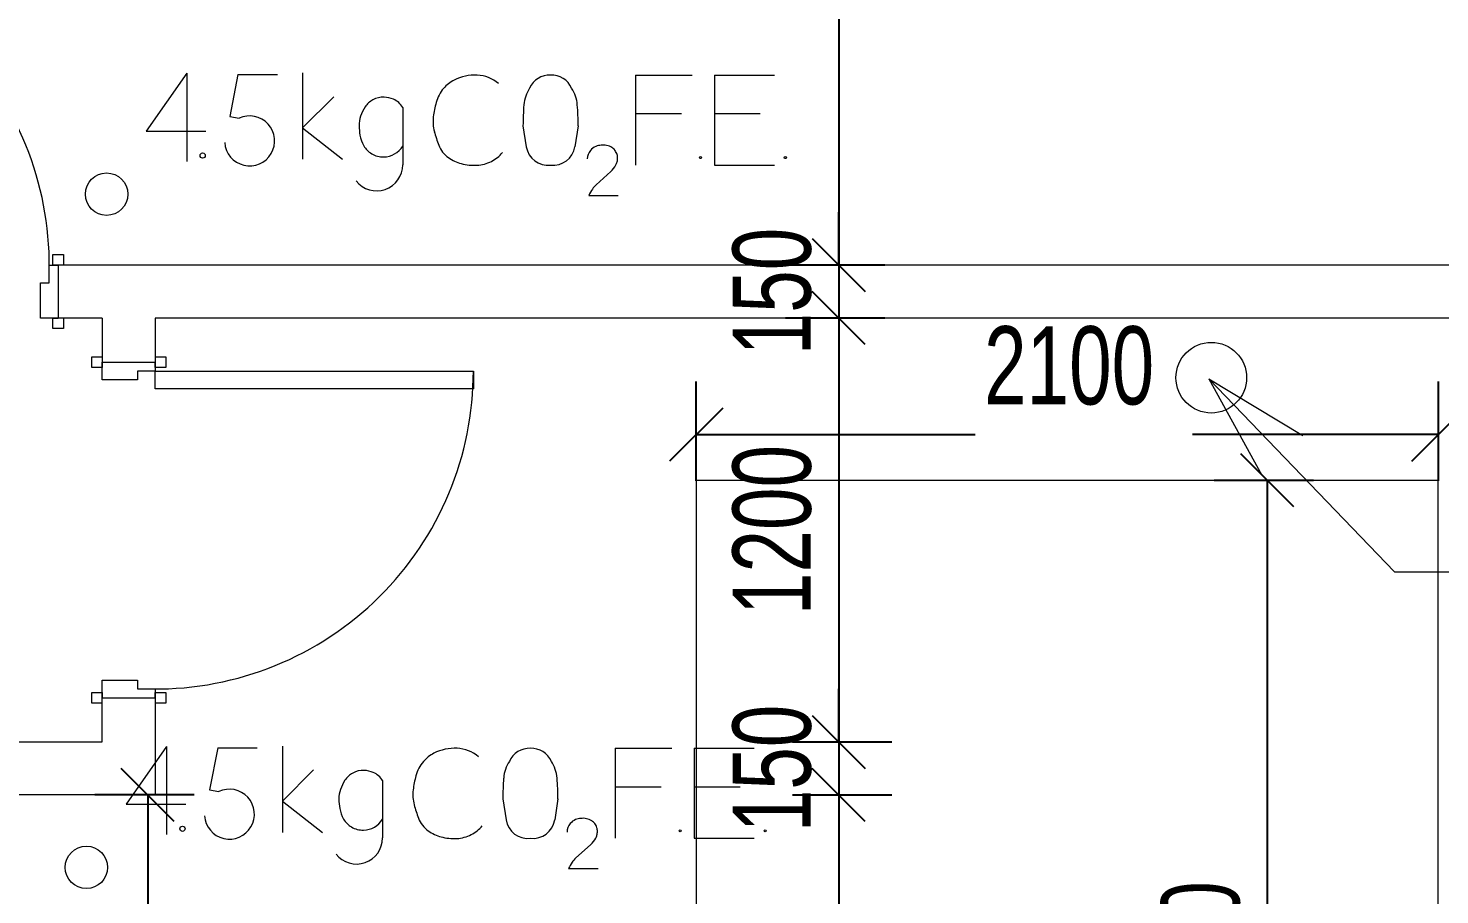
# Model space of a CAD drawing. Header units: millimetres. Extents: x 10569 to 232243, y -25347 to 80743.
# Drawn here: x 214725 to 218719, y 23675 to 26128 of the extents above; entities that cross this region are included whole.
import ezdxf

# ---------------------------------------------------------------- set-up
doc = ezdxf.new("R2010")
doc.units = ezdxf.units.MM
for name, color, linetype, lineweight in [('A-ANNO-DIMS', 211, 'Continuous', 5), ('A-DETL-GENF', 92, 'Continuous', 20), ('A-DETL-THIN', 151, 'Continuous', 9), ('A-DOOR', 31, 'Continuous', 20), ('A-DOOR-FRAM', 31, 'Continuous', 30), ('A-FLOR', 192, 'Continuous', 9), ('A-WALL', 113, 'Continuous', 20), ('G-ANNO-TEXT', 231, 'Continuous', 5)]:
    doc.layers.add(name, color=color, linetype=linetype, lineweight=lineweight)
doc.styles.add('Arial_7', font='arial.ttf', dxfattribs={"width": 0.7, "height": 221.29491})
doc.dimstyles.new('Linear_-_1_5mm_Arial_6', dxfattribs={"dimscale": 304.8, "dimtxt": 225, "dimasz": 0.492126, "dimexe": 0.492126, "dimexo": 0.0625, "dimgap": 0.246063, "dimtad": 1, "dimdec": 0, "dimzin": 0, "dimdsep": 46, "dimtxsty": 'Arial_7', "dimblk1": 'OBLIQUE', "dimblk2": 'OBLIQUE', "dimsah": 1, "dimcen": 0.09, "dimadec": 0, "dimazin": 0, "dimtfac": 1, "dimtdec": 4, "dimtix": 1, "dimtmove": 0, "dimatfit": 3, "dimfxl": 0.492126, "dimfxlon": 1, "dimtvp": 1, "dimtolj": 1, "dimtzin": 0, "dimarcsym": 2})
doc.dimstyles.new('Linear_-_1_5mm_Arial_7', dxfattribs={"dimscale": 304.8, "dimtxt": 225, "dimasz": 0.492126, "dimexe": 0.492126, "dimexo": 0.0625, "dimgap": 0.246063, "dimtad": 1, "dimdec": 0, "dimzin": 0, "dimdsep": 46, "dimtxsty": 'Arial_7', "dimblk1": 'OBLIQUE', "dimblk2": 'OBLIQUE', "dimsah": 1, "dimcen": 0.09, "dimadec": 0, "dimazin": 0, "dimtfac": 1, "dimtdec": 4, "dimtix": 1, "dimtmove": 2, "dimatfit": 3, "dimfxl": 0.492126, "dimfxlon": 1, "dimtvp": 1, "dimtolj": 1, "dimtzin": 0, "dimarcsym": 2})

# ---------------------------------------------------------------- blocks, each defined once
blk = doc.blocks.new('DLN-Single Door__X01_ - _M02a_ 900 x 2450 _WH_-16935525-PART PLAN of TENDER DRAFT G_F')
at = {"layer": 'A-DOOR', "lineweight": 13}
for p, q in [((-450, 975), (-400, 975)), ((-450, 75), (-450, 975)), ((-400, 975), (-400, 75)), ((-490, 105), (-460, 105)), ((-490, 75), (-490, 105)), ((-460, 105), (-460, 75)), ((460, 75), (460, 105)), ((460, 105), (490, 105)), ((490, 105), (490, 75)), ((-460, 75), (-475, 75)), ((-400, 75), (-450, 75)), ((475, 75), (460, 75)), ((-490, -105), (-490, -75)), ((-475, -75), (-460, -75)), ((-460, -75), (-460, -105)), ((460, -105), (460, -75)), ((460, -75), (475, -75)), ((490, -75), (490, -105)), ((-460, -105), (-490, -105)), ((490, -105), (460, -105))]:
    blk.add_line(p, q, dxfattribs=at)
blk.add_arc((-450, 75), 900, 359.5, 90, dxfattribs=at)
at = {"layer": 'A-DOOR-FRAM', "lineweight": 13}
for p, q in [((-475, 75), (-450, 75)), ((-450, 75), (-450, 25)), ((450, 75), (475, 75)), ((450, 25), (450, 75)), ((-450, 25), (-425, 25)), ((-425, 25), (-425, -75)), ((425, 25), (450, 25)), ((425, -75), (425, 25)), ((-425, -75), (-475, -75)), ((475, -75), (425, -75))]:
    blk.add_line(p, q, dxfattribs=at)
blk = doc.blocks.new('DLN_2D- CO2F_E - COFE-19082813-PART PLAN of TENDER DRAFT G_F')
at = {"layer": 'A-DETL-GENF', "lineweight": 15}
for p, q in [((86.7, 335.3), (-27.7, 171.9)), ((86.7, 335.3), (86.7, 86)), ((231.7, 331.8), (208.6, 213)), ((231.7, 331.8), (343.3, 331.8)), ((414.6, 336.5), (414.6, 92.4)), ((1356.6, 330.4), (1516.6, 330.4)), ((1356.6, 330.4), (1356.6, 75.6)), ((1579.7, 330.4), (1749.7, 330.4)), ((1579.7, 330.4), (1579.7, 75.6)), ((414.6, 180.8), (502.8, 268.9)), ((208.6, 213), (234.7, 207.9)), ((698, 238.7), (698, 76.5)), ((1356.6, 221.3), (1486.6, 221.3)), ((1579.7, 221.3), (1709.7, 221.3)), ((-27.7, 171.9), (141, 171.9)), ((414.6, 180.8), (527.7, 92.4)), ((1038.2, 186.8), (1047.6, 127.5)), ((1194.4, 186.8), (1185, 127.5)), ((1245, 20), (1286.7, 57.1)), ((1579.7, 75.6), (1749.7, 75.6)), ((1224.3, -10.2), (1307.9, -10.2))]:
    blk.add_line(p, q, dxfattribs=at)
for centre, radius in [((131.8, 102.5), 7.48), ((1540.3, 96.7), 3), ((1780.6, 96.7), 3), ((-140, -6.8), 60)]:
    blk.add_circle(centre, radius, dxfattribs=at)
for centre, radius, start, end in [((903.2, 196.9), 133.5, 87.6545, 116.6047), ((904.7, 231.4), 98.9, 49.3487, 87.6545), ((1114.2, 267.7), 62.8, 88.1154, 155.8846), ((1118.4, 267.7), 62.8, 24.1154, 91.8846), ((889.7, 227), 100.5, 139.3393, 165.241), ((889.7, 227), 100.5, 117.3794, 139.3393), ((1139.6, 238.4), 99.2, 146.4031, 175.5969), ((1093, 238.4), 99.2, 4.4031, 33.5969), ((689, 176.3), 116.4, 146.781, 161.219), ((643, 206.4), 61.4, 118.4863, 146.781), ((643, 206.4), 61.4, 87.5137, 118.4863), ((642.5, 194.6), 73.2, 66.4863, 87.5137), ((648.8, 209.1), 57.4, 31.0497, 66.4863), ((1084.3, 174.2), 302.2, 164.9644, 172.7557), ((1870.4, 182.1), 832.2, 175.5969, 179.6803), ((362.2, 182.1), 832.2, 0.3197, 4.4031), ((264.8, 143.9), 70.7, 183.8046, 115.1955), ((654.8, 187.9), 80.3, 161.219, 180.781), ((895.4, 198.8), 111.7, 173.0655, 194.7367), ((757.1, 189.3), 182.6, 180.781, 189.219), ((661, 173.7), 85.2, 189.219, 210.781), ((1183.6, 277.9), 410.6, 195.1825, 200.7734), ((643, 163), 64.4, 210.781, 239.219), ((643, 163), 64.4, 271.0549, 328.5853), ((871.4, 159.2), 76.5, 200.5788, 234.8357), ((1108.9, 137.2), 62.1, 189, 276.8019), ((1123.7, 137.2), 62.1, 263.1981, 351), ((1259.5, 92.2), 39.4, 112.8661, 141.0169), ((1259.5, 92.2), 39.4, 90.3809, 112.8661), ((1265.6, 88.1), 44, 77.7176, 98.2824), ((1264.6, 83.8), 48.4, 58.2824, 77.7176), ((1274.5, 99.8), 29.6, 35.7176, 58.2824), ((643, 163), 64.4, 239.219, 271.0549), ((895.1, 194.6), 119.2, 235.3378, 254.6622), ((903.3, 174.7), 99.8, 272.9079, 297.0921), ((903.3, 174.7), 99.8, 297.0921, 320.3091), ((1259.5, 92.2), 39.4, 141.0169, 178.9831), ((1263.6, 91.9), 43.1, 18.2824, 35.7176), ((1193.3, 120.1), 116.8, 337.7231, 342.2769), ((1277.9, 96.6), 28, 357.7176, 18.2824), ((1276.2, 93.6), 29.7, 342.2769, 3.7231), ((624.1, 76.5), 73.8, 218.3959, 0), ((900.4, 215.4), 140.6, 254.7908, 273.2092), ((1227.8, 118.3), 84.9, 313.9551, 330.0449), ((1350.6, -71.3), 140.4, 145.8137, 154.1863), ((1300.9, -37.6), 80.3, 134.1863, 145.8137)]:
    blk.add_arc(centre, radius, start, end, dxfattribs=at)
blk = doc.blocks.new('_Oblique')
at = {"color": 0, "linetype": 'ByBlock', "lineweight": -2}
blk.add_line((-0.5, -0.5), (0.5, 0.5), dxfattribs=at)
blk = doc.blocks.new('DIMBLOCK271-PART PLAN of TENDER DRAFT G_F')
at = {"layer": 'A-ANNO-DIMS', "color": 0, "lineweight": -2, "transparency": 16777216}
for p, q in [((217149.5, 31457.5), (216868.6, 31457.5)), ((217018.6, 31457.5), (217018.6, 25457.5)), ((217149.5, 25457.5), (216868.6, 25457.5))]:
    blk.add_line(p, q, dxfattribs=at)
at = {"layer": 'Defpoints', "color": 0, "transparency": 16777216}
for p in [(217168.6, 31457.5), (217018.6, 25457.5), (217168.6, 25457.5)]:
    blk.add_point(p, dxfattribs=at)
at = {"layer": 'A-ANNO-DIMS', "color": 0, "lineweight": -2, "transparency": 16777216, "xscale": 150, "yscale": 150, "zscale": 150}
for p, rotation in [((217018.6, 31457.5), 90), ((217018.6, 25457.5), 270)]:
    blk.add_blockref('_Oblique', p, dxfattribs=dict(at, rotation=rotation))
at = {"layer": 'A-ANNO-DIMS', "color": 0, "transparency": 16777216, "insert": (216830.6, 28457.5), "char_height": 221.29, "width": 564.923, "attachment_point": 5, "rotation": 90, "style": 'Arial_7'}
blk.add_mtext('\\A1;6000', dxfattribs=at)
blk = doc.blocks.new('DIMBLOCK272-PART PLAN of TENDER DRAFT G_F')
at = {"layer": 'A-ANNO-DIMS', "color": 0, "lineweight": -2, "transparency": 16777216}
for p, q in [((217018.6, 25457.5), (217018.6, 25607.5)), ((217149.5, 25457.5), (216868.6, 25457.5)), ((217018.6, 25457.5), (217018.6, 25307.5)), ((217149.5, 25307.5), (216868.6, 25307.5)), ((217018.6, 25307.5), (217018.6, 25157.5))]:
    blk.add_line(p, q, dxfattribs=at)
at = {"layer": 'Defpoints', "color": 0, "transparency": 16777216}
for p in [(217168.6, 25457.5), (217018.6, 25307.5), (217168.6, 25307.5)]:
    blk.add_point(p, dxfattribs=at)
at = {"layer": 'A-ANNO-DIMS', "color": 0, "lineweight": -2, "transparency": 16777216, "xscale": 150, "yscale": 150, "zscale": 150}
for p, rotation in [((217018.6, 25457.5), 270), ((217018.6, 25307.5), 90)]:
    blk.add_blockref('_Oblique', p, dxfattribs=dict(at, rotation=rotation))
at = {"layer": 'A-ANNO-DIMS', "color": 0, "transparency": 16777216, "insert": (216830.6, 25382.5), "char_height": 221.29, "width": 423.692, "attachment_point": 5, "rotation": 90, "style": 'Arial_7'}
blk.add_mtext('\\A1;150', dxfattribs=at)
blk = doc.blocks.new('DIMBLOCK273-PART PLAN of TENDER DRAFT G_F')
at = {"layer": 'A-ANNO-DIMS', "color": 0, "lineweight": -2, "transparency": 16777216}
for p, q in [((217149.5, 25307.5), (216868.6, 25307.5)), ((217018.6, 25307.5), (217018.6, 24107.5)), ((216887.6, 24107.5), (217168.6, 24107.5))]:
    blk.add_line(p, q, dxfattribs=at)
at = {"layer": 'Defpoints', "color": 0, "transparency": 16777216}
for p in [(217168.6, 25307.5), (216868.6, 24107.5), (217018.6, 24107.5)]:
    blk.add_point(p, dxfattribs=at)
at = {"layer": 'A-ANNO-DIMS', "color": 0, "lineweight": -2, "transparency": 16777216, "xscale": 150, "yscale": 150, "zscale": 150}
for p, rotation in [((217018.6, 25307.5), 90), ((217018.6, 24107.5), 270)]:
    blk.add_blockref('_Oblique', p, dxfattribs=dict(at, rotation=rotation))
at = {"layer": 'A-ANNO-DIMS', "color": 0, "transparency": 16777216, "insert": (216830.6, 24707.5), "char_height": 221.29, "width": 564.923, "attachment_point": 5, "rotation": 90, "style": 'Arial_7'}
blk.add_mtext('\\A1;1200', dxfattribs=at)
blk = doc.blocks.new('DIMBLOCK274-PART PLAN of TENDER DRAFT G_F')
at = {"layer": 'A-ANNO-DIMS', "color": 0, "lineweight": -2, "transparency": 16777216}
for p, q in [((217018.6, 24107.5), (217018.6, 24257.5)), ((216887.6, 24107.5), (217168.6, 24107.5)), ((217018.6, 24107.5), (217018.6, 23957.5)), ((216887.6, 23957.5), (217168.6, 23957.5)), ((217018.6, 23957.5), (217018.6, 23807.5))]:
    blk.add_line(p, q, dxfattribs=at)
at = {"layer": 'Defpoints', "color": 0, "transparency": 16777216}
for p in [(216868.6, 24107.5), (216868.6, 23957.5), (217018.6, 23957.5)]:
    blk.add_point(p, dxfattribs=at)
at = {"layer": 'A-ANNO-DIMS', "color": 0, "lineweight": -2, "transparency": 16777216, "xscale": 150, "yscale": 150, "zscale": 150}
for p, rotation in [((217018.6, 24107.5), 270), ((217018.6, 23957.5), 90)]:
    blk.add_blockref('_Oblique', p, dxfattribs=dict(at, rotation=rotation))
at = {"layer": 'A-ANNO-DIMS', "color": 0, "transparency": 16777216, "insert": (216830.6, 24032.5), "char_height": 221.29, "width": 423.692, "attachment_point": 5, "rotation": 90, "style": 'Arial_7'}
blk.add_mtext('\\A1;150', dxfattribs=at)
blk = doc.blocks.new('DIMBLOCK275-PART PLAN of TENDER DRAFT G_F')
at = {"layer": 'A-ANNO-DIMS', "color": 0, "lineweight": -2, "transparency": 16777216}
for p, q in [((216887.6, 23957.5), (217168.6, 23957.5)), ((217018.6, 23957.5), (217018.6, 21457.5)), ((217149.5, 21457.5), (216868.6, 21457.5))]:
    blk.add_line(p, q, dxfattribs=at)
at = {"layer": 'Defpoints', "color": 0, "transparency": 16777216}
for p in [(216868.6, 23957.5), (217018.6, 21457.5), (217168.6, 21457.5)]:
    blk.add_point(p, dxfattribs=at)
at = {"layer": 'A-ANNO-DIMS', "color": 0, "lineweight": -2, "transparency": 16777216, "xscale": 150, "yscale": 150, "zscale": 150}
for p, rotation in [((217018.6, 23957.5), 90), ((217018.6, 21457.5), 270)]:
    blk.add_blockref('_Oblique', p, dxfattribs=dict(at, rotation=rotation))
at = {"layer": 'A-ANNO-DIMS', "color": 0, "transparency": 16777216, "insert": (216830.6, 22707.5), "char_height": 221.29, "width": 564.923, "attachment_point": 5, "rotation": 90, "style": 'Arial_7'}
blk.add_mtext('\\A1;2500', dxfattribs=at)
blk = doc.blocks.new('DIMBLOCK280-PART PLAN of TENDER DRAFT G_F')
at = {"layer": 'A-ANNO-DIMS', "color": 0, "lineweight": -2, "transparency": 16777216}
for p, q in [((215194.7, 23957.5), (214913.7, 23957.5)), ((215063.7, 23957.5), (215063.7, 21457.5)), ((215194.7, 21457.5), (214913.7, 21457.5))]:
    blk.add_line(p, q, dxfattribs=at)
at = {"layer": 'Defpoints', "color": 0, "transparency": 16777216}
for p in [(215213.7, 23957.5), (215063.7, 21457.5), (215213.7, 21457.5)]:
    blk.add_point(p, dxfattribs=at)
at = {"layer": 'A-ANNO-DIMS', "color": 0, "lineweight": -2, "transparency": 16777216, "xscale": 150, "yscale": 150, "zscale": 150}
for p, rotation in [((215063.7, 23957.5), 90), ((215063.7, 21457.5), 270)]:
    blk.add_blockref('_Oblique', p, dxfattribs=dict(at, rotation=rotation))
at = {"layer": 'A-ANNO-DIMS', "color": 0, "transparency": 16777216, "insert": (214875.8, 22707.5), "char_height": 221.29, "width": 564.923, "attachment_point": 5, "rotation": 90, "style": 'Arial_7'}
blk.add_mtext('\\A1;2500', dxfattribs=at)
blk = doc.blocks.new('DIMBLOCK327-PART PLAN of TENDER DRAFT G_F')
at = {"layer": 'A-ANNO-DIMS', "color": 0, "lineweight": -2, "transparency": 16777216}
for p, q in [((218362.4, 24847.7), (218081.5, 24847.7)), ((218231.5, 24847.7), (218231.5, 22097.7)), ((218362.4, 22097.7), (218081.5, 22097.7))]:
    blk.add_line(p, q, dxfattribs=at)
at = {"layer": 'Defpoints', "color": 0, "transparency": 16777216}
for p in [(218381.5, 24847.7), (218231.5, 22097.7), (218381.5, 22097.7)]:
    blk.add_point(p, dxfattribs=at)
at = {"layer": 'A-ANNO-DIMS', "color": 0, "lineweight": -2, "transparency": 16777216, "xscale": 150, "yscale": 150, "zscale": 150}
for p, rotation in [((218231.5, 24847.7), 90), ((218231.5, 22097.7), 270)]:
    blk.add_blockref('_Oblique', p, dxfattribs=dict(at, rotation=rotation))
at = {"layer": 'A-ANNO-DIMS', "color": 0, "transparency": 16777216, "insert": (218043.5, 23472.7), "char_height": 221.29, "width": 564.923, "attachment_point": 5, "rotation": 90, "style": 'Arial_7'}
blk.add_mtext('\\A1;2750', dxfattribs=at)
blk = doc.blocks.new('DIMBLOCK328-PART PLAN of TENDER DRAFT G_F')
at = {"layer": 'A-ANNO-DIMS', "color": 0, "lineweight": -2, "transparency": 16777216}
for p, q in [((216615.4, 24846.6), (216615.4, 25127.5)), ((218715.4, 24846.6), (218715.4, 25127.5)), ((216615.4, 24977.5), (217405.1, 24977.5)), ((218715.4, 24977.5), (218019.8, 24977.5))]:
    blk.add_line(p, q, dxfattribs=at)
at = {"layer": 'Defpoints', "color": 0, "transparency": 16777216}
for p in [(218715.4, 24977.5), (216615.4, 24827.5), (218715.4, 24827.5)]:
    blk.add_point(p, dxfattribs=at)
at = {"layer": 'A-ANNO-DIMS', "color": 0, "lineweight": -2, "transparency": 16777216, "xscale": 150, "yscale": 150, "zscale": 150, "rotation": 180}
blk.add_blockref('_Oblique', (216615.4, 24977.5), dxfattribs=at)
at = {"layer": 'A-ANNO-DIMS', "color": 0, "lineweight": -2, "transparency": 16777216, "xscale": 150, "yscale": 150, "zscale": 150}
blk.add_blockref('_Oblique', (218715.4, 24977.5), dxfattribs=at)
at = {"layer": 'A-ANNO-DIMS', "color": 0, "transparency": 16777216, "insert": (217430, 25284.2), "char_height": 221.29, "width": 564.923, "attachment_point": 1, "line_spacing_factor": 0.938532, "style": 'Arial_7'}
blk.add_mtext('\\A1;2100', dxfattribs=at)

msp = doc.modelspace()

# ---------------------------------------------------------------- linework, layer by layer
at = {"layer": 'A-DETL-THIN', "lineweight": 5}
msp.add_circle((218072.98162, 25138.66424), 100, dxfattribs=at)
at = {"layer": 'A-FLOR', "lineweight": 5}
for p, q in [((216615.36864, 24847.68036), (216615.36864, 22097.68036)), ((218715.36864, 24847.68036), (216615.36864, 24847.68036)), ((218715.36864, 22097.68036), (218715.36864, 24847.68036))]:
    msp.add_line(p, q, dxfattribs=at)
at = {"layer": 'A-WALL', "lineweight": 15}
for p, q in [((226285.03229, 25457.48547), (214810.03229, 25457.48547)), ((214810.03229, 25457.48547), (214810.03229, 25307.48547)), ((214935.03229, 25307.48547), (214810.03229, 25307.48547)), ((214935.03229, 25307.48547), (214935.03229, 25182.48547)), ((226285.03229, 25307.48547), (215085.03229, 25307.48547)), ((215085.03229, 25307.48547), (215085.03229, 25182.48547)), ((214935.03229, 25182.48547), (215085.03229, 25182.48547)), ((214935.03229, 24107.48547), (214935.03229, 24232.48547)), ((214935.03229, 24232.48547), (215085.03229, 24232.48547)), ((215085.03229, 24232.48547), (215085.03229, 23957.48547)), ((213735.03229, 24107.48547), (214935.03229, 24107.48547)), ((215085.03229, 23957.48547), (214485.03229, 23957.48547))]:
    msp.add_line(p, q, dxfattribs=at)
at = {"layer": 'G-ANNO-TEXT', "color": 60}
for p, q in [((218065.81398, 25134.97392), (218331.78125, 24974.58964)), ((218065.81398, 25134.97392), (218215.95626, 24863.09342)), ((218065.81398, 25134.97392), (218591.73832, 24588.63087)), ((218591.73832, 24588.63087), (220647.61652, 24588.63087))]:
    msp.add_line(p, q, dxfattribs=at)

# ---------------------------------------------------------------- block references
at = {"layer": 'A-DETL-GENF', "lineweight": 15}
for p in [(215087.17283, 25664.89748), (215030.03229, 23759.31321)]:
    msp.add_blockref('DLN_2D- CO2F_E - COFE-19082813-PART PLAN of TENDER DRAFT G_F', p, dxfattribs=at)
at = {"layer": 'A-DOOR', "lineweight": 13}
msp.add_blockref('DLN-Single Door__X01_ - _M02a_ 900 x 2450 _WH_-16935525-PART PLAN of TENDER DRAFT G_F', (214335.03229, 25382.48547), dxfattribs=at)
at = {"layer": 'A-DOOR', "lineweight": 13, "rotation": 270}
msp.add_blockref('DLN-Single Door__X01_ - _M02a_ 900 x 2450 _WH_-16935525-PART PLAN of TENDER DRAFT G_F', (215010.03229, 24707.48547), dxfattribs=at)

# ---------------------------------------------------------------- dimensions: what is measured, and where the dimension line sits
at = {"layer": 'A-ANNO-DIMS'}
for base, p1, p2, override, picture, middle in [((217018.55798, 25457.48547), (217168.55798, 31457.48546), (217168.55798, 25457.48547), {"dimpost": '<>', "dimfxl": 5999.999991}, 'DIMBLOCK271-PART PLAN of TENDER DRAFT G_F', (216830.57078, 28457.48546)), ((217018.55798, 25307.48547), (217168.55798, 25457.48547), (217168.55798, 25307.48547), {"dimpost": '<>', "dimfxl": 150}, 'DIMBLOCK272-PART PLAN of TENDER DRAFT G_F', (216830.57078, 25382.48547)), ((217018.55798, 24107.48547), (217168.55798, 25307.48547), (216868.55798, 24107.48547), {"dimpost": '<>', "dimfxl": 1236.931688}, 'DIMBLOCK273-PART PLAN of TENDER DRAFT G_F', (216830.57078, 24707.48547)), ((218231.49272, 22097.68036), (218381.49272, 24847.68036), (218381.49272, 22097.68036), {"dimpost": '<>', "dimfxl": 2750}, 'DIMBLOCK327-PART PLAN of TENDER DRAFT G_F', (218043.50552, 23472.68036)), ((217018.55798, 23957.48547), (216868.55798, 24107.48547), (216868.55798, 23957.48547), {"dimpost": '<>', "dimfxl": 150}, 'DIMBLOCK274-PART PLAN of TENDER DRAFT G_F', (216830.57078, 24032.48547)), ((215063.74719, 21457.48547), (215213.74719, 23957.48547), (215213.74719, 21457.48547), {"dimpost": '<>', "dimfxl": 2500}, 'DIMBLOCK280-PART PLAN of TENDER DRAFT G_F', (214875.75999, 22707.48547)), ((217018.55798, 21457.48547), (216868.55798, 23957.48547), (217168.55798, 21457.48547), {"dimpost": '<>', "dimfxl": 2517.935662}, 'DIMBLOCK275-PART PLAN of TENDER DRAFT G_F', (216830.57078, 22707.48547))]:
    dim = msp.add_linear_dim(base=base, p1=p1, p2=p2, angle=90, dimstyle='Linear_-_1_5mm_Arial_6', override=override, dxfattribs=at)
    dim.commit()
    dim.dimension.update_dxf_attribs({"geometry": picture, "text_midpoint": middle})
dim = msp.add_linear_dim(base=(218715.36864, 24977.50899), p1=(216615.36864, 24827.50899), p2=(218715.36864, 24827.50899), dimstyle='Linear_-_1_5mm_Arial_7', override={"dimpost": '<>', "dimfxl": 2100}, dxfattribs=at)
dim.commit()
dim.dimension.update_dxf_attribs({"geometry": 'DIMBLOCK328-PART PLAN of TENDER DRAFT G_F', "text_midpoint": (217712.44556, 25136.6415), "dimtype": 160})

doc.saveas('drawing.dxf')
